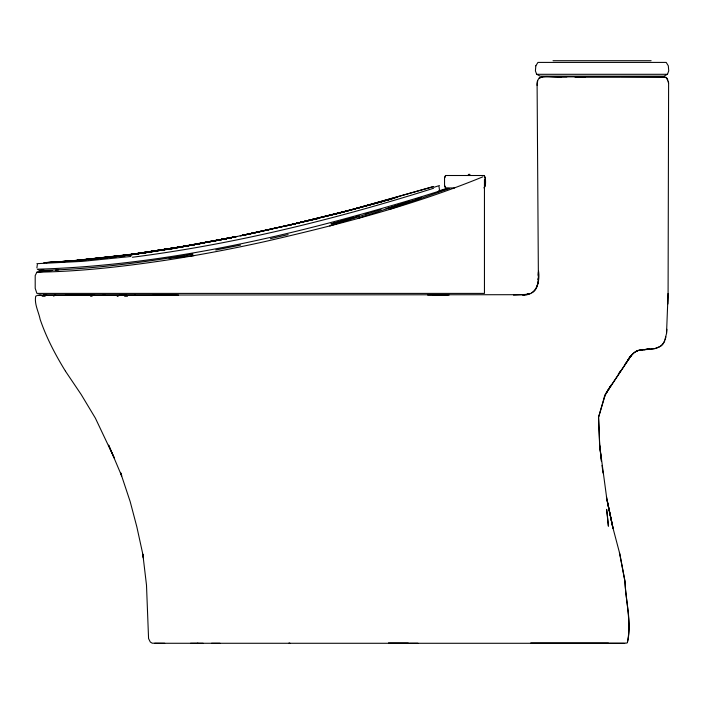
<?xml version="1.0" encoding="UTF-8"?>
<svg xmlns="http://www.w3.org/2000/svg" width="704" height="704" viewBox="0 0 704 704"><rect width="100%" height="100%" fill="white"/><g stroke="black" fill="none" stroke-linecap="round" stroke-linejoin="round"><path stroke-width="1.06" d="M560.384 76.85C552.631 78.206 535.656 71.782 537.108 85.378L538.375 275.528L538.507 271.075C540.329 281.908 536.008 296.534 522.377 294.826L528.537 294.263L513.489 295.099M631.356 355.397L627.783 360.131C631.074 354.807 635.8 349.791 642.506 349.483L640.226 350.029L655.142 348.524L660.572 346.254L662.614 344.37L664.629 341.009L666.53 333.485L668.087 293.427L668.606 83.107L666.873 78.065L664.77 77.044L620.928 76.85M668.087 293.427L667.885 303.987M538.375 275.528L538.481 272.034L538.261 279.778M538.252 279.875L538.305 278.379C538.199 283.694 537.126 290.391 531.67 292.873M537.108 85.378L537.706 80.538M666.53 333.485L666.882 329.296M36.898 267.925L37.321 264.528M537.97 282.172L537.073 286.449M665.166 339.601L665.905 336.899M605.766 393.677L611.09 385.123L604.727 395.886L598.558 417.243L599.764 446.398L606.901 499.532L612.973 528.018L619.925 554.347L625.073 581.944C625.689 601.858 632.271 623.489 627.264 642.937C631.726 622.996 625.759 601.058 624.862 580.782L619.414 552.411M604.305 397.118L605.158 394.874M468.398 174.504L470.008 174.434L468.318 174.434M444.602 177.901L445.588 175.507M484.246 187.95L485.232 185.548L485.232 177.901L484.246 175.507M52.193 270.556L36.898 272.175L35.2 275.572L35.2 288.306L36.898 293.401L484.449 293.401L484.449 179.599M664.629 341.009C661.478 349.034 651.596 349.474 644.248 349.589L648.595 349.219L639.716 350.126M624.932 364.426L630.494 356.497L605.334 394.469L598.558 417.243L599.632 445.025L601.48 461.322L599.632 445.025M606.549 392.33L631.092 355.722L634.48 352.317L638.616 350.39M618.35 374.123L620.286 371.193M631.092 355.722L629.235 358.054L632.086 354.526M539.862 77.378L539.079 78.038L543.083 76.868L566.905 76.85M667.374 74.298L663.978 76.164L540.162 76.164L536.774 74.298M635.457 351.674L637.428 350.759M482.935 176.81L481.052 177.558C411.154 206.052 337.779 224.796 264.352 241.71C230.613 249.146 196.654 255.587 162.492 260.735C120.894 266.816 78.98 271.603 36.898 272.175M389.268 209.449L449.39 188.478M357.685 218.451L409.719 201.133M415.958 199.056L421.168 197.322M437.818 191.778L448.219 188.32M329.771 225.94L381.049 209.475M438.601 190.995L446.978 188.302M439.446 191.066L420.754 196.962C296.243 234.599 167.913 265.434 37.321 269.201L39.45 270.45C90.974 269.386 142.234 262.689 193.002 254.1L186.463 254.804M439.446 185.548L433.963 187.29M433.541 188.276L420.332 192.421C326.242 221.434 230.138 244.807 132.378 257.25M385.986 208.71L419.056 198.757M353.945 217.254L330.898 223.951L356.717 217.017M356.039 216.638L359.181 215.732M365.464 213.902L368.606 212.986M293.506 224.118L350.882 209.924L433.4 186.604L348.841 210.496L350.346 210.082M397.742 197.173L346.5 211.13L287.047 225.65L335.922 213.946L393.958 198.299M389.497 199.61L339.9 212.898L289.036 225.183L241.604 235.532L270.222 229.486M335.922 213.946L384.525 201.054M294.254 223.934L350.882 209.871M527.305 294.219L529.769 293.612M343.473 211.948L290.822 224.761L243.408 235.162M270.415 238.656L288.112 234.582M287.047 225.65L318.102 218.513L242.449 235.356M244.094 235.013L294.527 223.872M224.928 238.99L236.746 236.526L187.018 245.898L125.902 255.174L75.689 260.594L45.971 262.61L73.779 260.735L145.147 252.701L197.498 244.094L234.546 236.966M240.856 235.69L263.208 231.044M220.519 239.844L236.28 236.623M240.187 235.822L256.995 232.39M216.234 240.662L251.495 233.57M232.496 237.38L233.182 237.248L191.655 245.106L145.147 252.701L110.106 257.497L150.709 251.935L194.445 244.622M240.601 245.08L215.767 249.982M212.106 241.446L235.374 236.799M208.146 242.176L234.951 236.887M204.371 242.862L170.579 248.987L234.168 237.046M233.816 237.116L156.834 251.055L119.073 256.52L150.709 251.935M526.046 294.624L528.722 294.219L524.163 294.694M232.918 237.301L189.174 245.529L140.184 253.37L101.957 258.333L145.147 252.701M232.69 237.345L187.018 245.898L135.863 253.933L94.688 259.019L140.184 253.37M182.037 246.726L232.153 237.45M163.469 250.078L200.825 243.505M185.205 246.198L132.238 254.39L88.361 259.582L60.958 261.932L129.334 254.751L182.688 246.62L127.213 255.015L75.689 260.594L127.213 255.015M88.361 259.582L135.863 253.933M130.935 256.476L81.99 261.395L36.898 263.674M78.804 260.366L132.238 254.39L183.753 246.444L129.334 254.751L78.804 260.366L49.65 262.469M39.45 270.45L43.806 269.993M55.466 270.213L58.749 269.87M169.074 258.245L194.198 255.596M432.546 295.31L446.714 295.099L427.68 295.099M432.67 295.293L449.038 295.099M41.14 295.099L37.84 295.231L35.71 296.19C34.162 303.978 38.65 311.802 40.146 319.37C46.376 337.674 55.387 354.763 65.472 371.202M54.674 262.249L83.046 260.031M642.321 349.756L649.889 349.158L644.415 349.562M525.07 294.694L39.019 295.134M65.155 295.31L67.989 295.099M43.71 262.68L73.779 260.735M88.255 295.346L91.467 295.143L85.906 295.346L87.595 295.266M88.933 295.284L91.467 295.143M42.178 296.243L45.126 296.296M124.626 296.287L127.486 296.261M43.314 295.108L46.702 295.099M153.199 295.117L162.219 295.108M409.394 643.28L417.991 643.262M624.923 643.289L609.365 643.28M553.027 60.711L651.112 60.711M557.718 76.859L620.206 76.859M575.573 76.842L663.177 76.903L665.984 77.449L667.938 80.133M454.608 187.95L445.535 187.95L444.541 185.548L444.541 177.901L445.535 175.507L484.308 175.507C485.892 179.203 486.244 184.686 484.079 187.95M76.912 295.117L80.793 295.117M77.062 295.117L104.87 295.099M134.508 295.134L175.859 295.099M43.19 295.099L94.67 295.108M103.145 295.099L126.491 295.108M158.25 295.099L178.49 295.108M530.781 642.928L608.485 642.946M190.546 643.289L198.044 643.28M624.589 643.289L154.704 643.271M197.27 643.289L203.166 643.289M211.517 643.289L220.044 643.289M574.684 76.842L585.464 76.85M120.63 295.108L135.494 295.117M388.467 642.919L408.364 642.946M81.831 295.117L69.282 295.108M164.71 643.289L152.214 643.201L150.286 642.022L148.57 638.554L146.494 585.103L142.842 554.303L136.84 526.856L130.187 501.644L120.481 472.402L121.713 476.018L108.935 445.817L108.601 445.13L114.215 457.882L95.383 418.15L81.215 394.566L65.463 371.184M90.517 296.199L92.11 296.226M289.036 642.954L289.978 643.227M625.548 642.954L626.384 643.218M560.428 77.202L560.877 77.572M444.602 185.548L445.588 187.95M613.052 528.326L606.399 496.531M668.606 83.107L668.351 81.558M612.973 528.018L606.901 499.532M607.473 502.357L612.542 526.161M439.014 186.534L439.446 189.79M602.043 465.432L602.985 473M535.832 65.806L535.41 70.902L536.677 74.298L667.462 74.298L668.738 70.902L668.316 65.806L666.186 62.41L537.953 62.41L535.832 65.806M54.437 295.346L53.539 295.997L55.686 295.108L54.437 295.346M119.082 295.478L117.128 296.058L120.824 295.108L119.082 295.478M72.6 295.099L66.616 295.108L72.6 295.099M142.842 554.303L143.396 557.902L142.842 554.303M607.508 516.71L606.619 509.326L608.397 526.214L607.508 516.71"/></g></svg>
